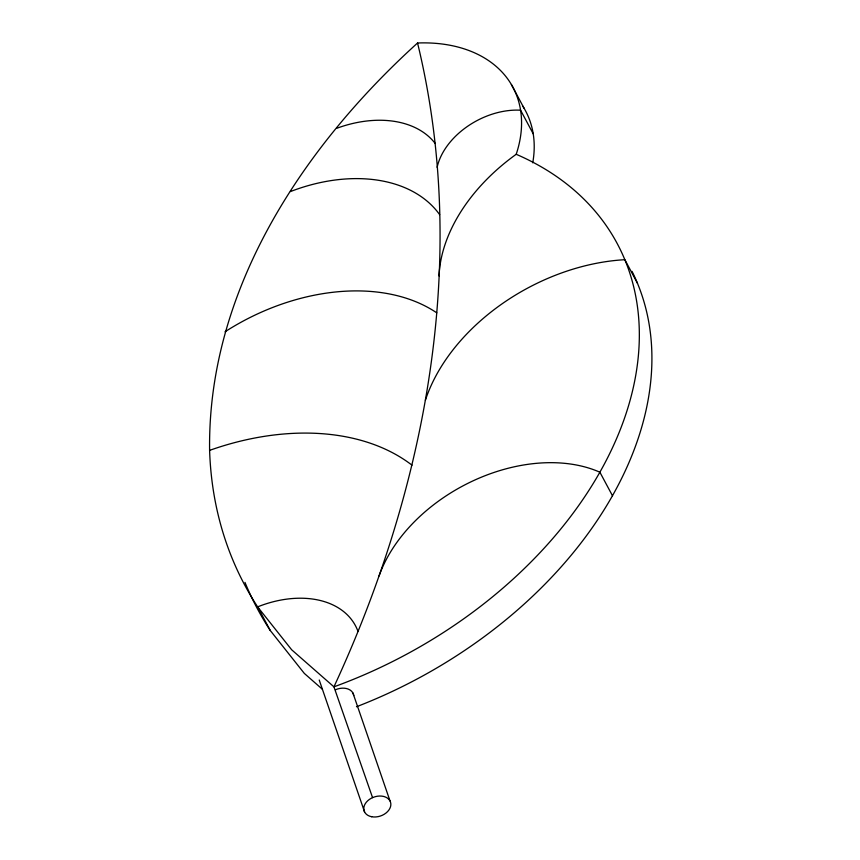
<?xml version="1.0" encoding="UTF-8"?>
<svg xmlns="http://www.w3.org/2000/svg" width="860" height="860" viewBox="0 0 860 860"><rect width="100%" height="100%" fill="white"/><g stroke="black" fill="none" stroke-linecap="round" stroke-linejoin="round"><path stroke-width="1.29" d="M322.425 689.29L304.322 673.412L270.255 630.487L257.624 606.87A609.181 420.164 -28.2 0 1 209.603 450.371C207.475 290.207 302.795 146.995 417.551 43A148.984 102.759 -28.2 0 1 516.204 154.284A380.958 262.751 -28.2 0 1 625.005 416.767A380.958 262.751 -28.2 0 1 333.938 686.839L372.563 797.629M358.007 631.433A92.138 63.554 -28.2 0 0 257.624 606.87L291.68 649.794L333.938 686.839C426.13 487.91 470.012 258.978 417.551 43M637.486 283.316L624.844 259.699A176.698 121.873 -28.2 0 0 425.388 400.233M511.377 84.527L524.009 108.145M533.221 133.827L520.579 110.209A65.994 45.516 -28.2 0 0 437.116 167.345M612.524 495.833L599.893 472.215A145.157 100.115 -28.2 0 0 379.077 575.942M352.955 693.063L390.01 800.929M319.232 680.013L364.618 812.098M632.036 271.384A380.958 262.751 -28.2 0 1 356.481 706.748M270.255 630.487A609.181 420.164 -28.2 0 1 244.971 582.392M209.603 450.371A231.566 159.713 -28.2 0 1 412.015 465.185M439.019 275.92A169.871 117.164 -28.2 0 1 516.204 154.284M290.443 191.565A147.275 101.577 -28.2 0 1 439.654 214.645M224.998 331.799A185.298 127.807 -28.2 0 1 436.772 312.846M522.708 106.038A148.984 102.759 -28.2 0 1 532.738 162.809M336.583 128.355A100.093 69.036 -28.2 0 1 435.235 143.523M335.497 689.763A13.921 10.019 -19 0 1 353.75 695.546M371.703 816.742A13.921 10.019 -19 0 0 390.805 803.412A13.921 10.019 -19 0 0 369.435 799.381A13.921 10.019 -19 0 0 371.703 816.742"/></g></svg>
